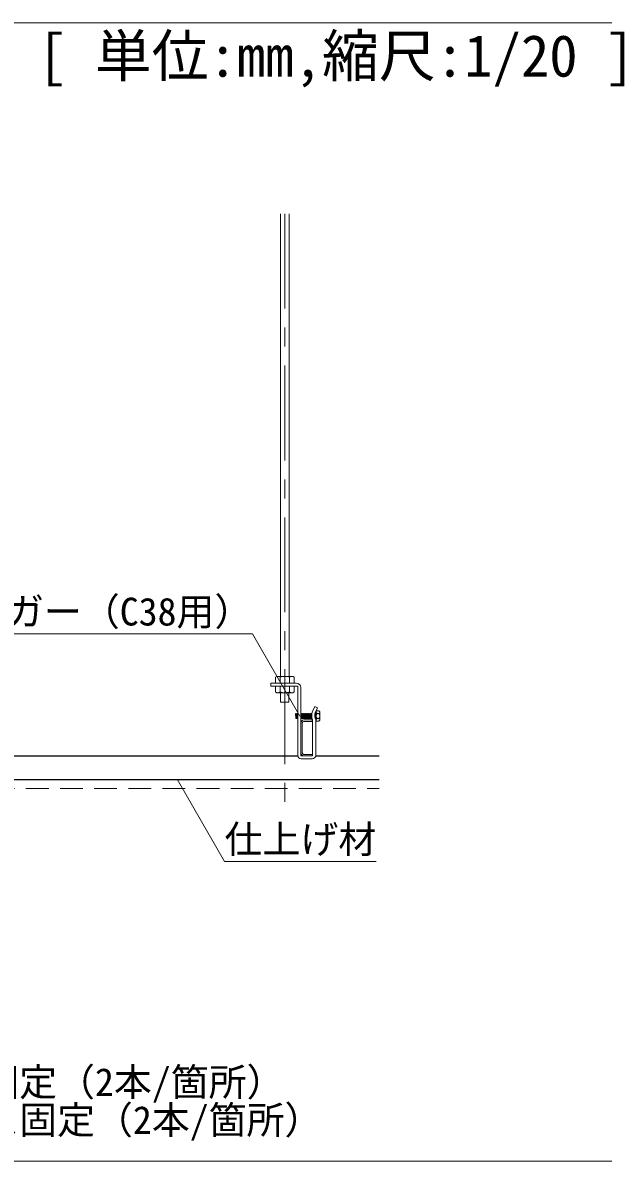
# Model space of a CAD drawing. Units: millimetres on the paper, enlarged 30 times, with parts at other scales. Extents: x -5790 to 5910, y -4184 to 4114.
# Drawn here: x 1068 to 1987, y -1736 to 64 of the extents above; entities that cross this region are included whole.
import ezdxf
from ezdxf.enums import TextEntityAlignment as Align

# ---------------------------------------------------------------- set-up
doc = ezdxf.new("R2010")
doc.units = ezdxf.units.MM
doc.header["$LTSCALE"] = 30
doc.linetypes.add('CHAIN1', pattern=[8, 5, -1, 1, -1])
doc.linetypes.add('DASHED1', pattern=[1.8, 1.2, -0.6])
for name, color, linetype, lineweight in [('3-0_中心線', 4, 'CHAIN1', 9), ('3-1_吊り材', 7, 'Continuous', 18), ('3-2_野縁受け', 3, 'Continuous', 18), ('3-3_野縁', 2, 'Continuous', 25), ('3-6_文字', 7, 'Continuous', 18), ('3-B_ビス', 3, 'Continuous', 18), ('3-C_パネル', 7, 'DASHED1', 18), ('F-2', 3, 'Continuous', 18), ('F-6_文字', 7, 'Continuous', 18)]:
    doc.layers.add(name, color=color, linetype=linetype, lineweight=lineweight)
doc.styles.add('ＭＳ ゴシック', font='')
doc.styles.get('ＭＳ ゴシック').set_extended_font_data('MS Gothic')

msp = doc.modelspace()

# ---------------------------------------------------------------- linework, layer by layer
at = {"layer": '3-0_中心線'}
msp.add_line((1483.2, -238.12), (1483.2, -1191.23), dxfattribs=at)
at = {"layer": '3-1_吊り材'}
for p, q in [((1476.45, -969.54), (1476.45, -238.12)), ((1489.95, -238.12), (1489.95, -969.54)), ((1470.47, -969.54), (1468.5, -970.68)), ((1468.5, -980.04), (1468.5, -970.68)), ((1470.47, -969.54), (1495.93, -969.54)), ((1475.85, -980.04), (1475.85, -970.68)), ((1490.55, -980.04), (1490.55, -970.68)), ((1495.93, -969.54), (1497.9, -970.68)), ((1497.9, -980.04), (1497.9, -970.68)), ((1500.87, -980.04), (1461.19, -980.04)), ((1468.5, -980.04), (1497.9, -980.04)), ((1468.5, -984.84), (1468.5, -994.2)), ((1497.9, -984.84), (1468.5, -984.84)), ((1475.85, -984.84), (1475.85, -994.2)), ((1490.55, -984.84), (1490.55, -994.2)), ((1497.9, -984.84), (1497.9, -994.2)), ((1503.57, -1094.49), (1503.57, -985.59)), ((1508.37, -987.54), (1508.37, -1094.49)), ((1470.47, -995.34), (1468.5, -994.2)), ((1495.93, -995.34), (1470.47, -995.34)), ((1476.12, -1010.41), (1476.12, -995.34)), ((1489.62, -1010.41), (1489.62, -995.34)), ((1495.93, -995.34), (1497.9, -994.2)), ((1476.12, -1010.41), (1489.62, -1010.41)), ((1508.37, -1012.63), (1508.37, -1027.81)), ((1530.49, -1017.32), (1527.02, -1024.95)), ((1530.49, -1017.32), (1534.86, -1019.31)), ((1534.86, -1019.31), (1531.39, -1026.94)), ((1527.12, -1094.49), (1527.12, -1038.24)), ((1531.92, -1094.49), (1531.92, -1038.24)), ((1526.37, -1095.24), (1509.22, -1095.24)), ((1526.37, -1100.04), (1509.12, -1100.04))]:
    msp.add_line(p, q, dxfattribs=at)
msp.add_lwpolyline([(1502.82, -984.84), (1461.19, -984.84), (1461.19, -980.04)], dxfattribs=at)
for centre, radius, start, end in [((1473.31, -979.69), 10.22, 96.34294, 118.04132), ((1471.93, -976.85), 7.32, 57.57118, 88.04459), ((1483.2, -993.86), 24.32, 72.41205, 107.58797), ((1494.48, -976.85), 7.32, 91.95543, 122.42883), ((1493.1, -979.69), 10.22, 61.95869, 83.65707), ((1500.87, -987.54), 7.5, 0, 90), ((1502.82, -985.59), 0.75, 0, 90), ((1473.31, -985.18), 10.22, 241.95869, 263.65707), ((1471.93, -988.02), 7.32, 271.95543, 302.42883), ((1483.2, -971.01), 24.32, 252.41205, 287.58797), ((1494.48, -988.02), 7.32, 237.57118, 268.04459), ((1493.1, -985.18), 10.22, 276.34294, 298.04132), ((1541.37, -1031.49), 15.77, 154.65382, 205.34618), ((1541.37, -1031.49), 10.97, 154.65382, 205.34618), ((1527.12, -1038.24), 4.8, 0, 25.34618), ((1509.12, -1094.49), 5.55, 180, 270), ((1509.12, -1094.49), 0.75, 180, 270), ((1526.37, -1094.49), 5.55, 270, 0), ((1526.37, -1094.49), 0.75, 270, 0)]:
    msp.add_arc(centre, radius, start, end, dxfattribs=at)
at = {"layer": '3-2_野縁受け'}
for p, q in [((1508.37, -1090.44), (1508.37, -1043.04)), ((1510.77, -1090.44), (1510.77, -1043.04)), ((1513.17, -1038.24), (1526.37, -1038.24)), ((1513.17, -1040.64), (1526.37, -1040.64)), ((1526.37, -1040.64), (1526.37, -1038.24)), ((1513.17, -1092.84), (1526.37, -1092.84)), ((1513.17, -1095.24), (1526.37, -1095.24)), ((1526.37, -1095.24), (1526.37, -1092.84))]:
    msp.add_line(p, q, dxfattribs=at)
for centre, radius, start, end in [((1513.17, -1043.04), 4.8, 90, 180), ((1513.17, -1043.04), 2.4, 90, 180), ((1513.17, -1090.44), 4.8, 180, 270), ((1513.17, -1090.44), 2.4, 180, 270)]:
    msp.add_arc(centre, radius, start, end, dxfattribs=at)
at = {"layer": '3-3_野縁'}
for p, q in [((181.87, -1095.24), (1503.58, -1095.24)), ((1531.9, -1095.24), (1632.62, -1095.24)), ((-1410.47, -1132.74), (1632.62, -1132.74))]:
    msp.add_line(p, q, dxfattribs=at)
at = {"layer": '3-6_文字'}
for p, q in [((1432.09, -902.33), (802.09, -902.33)), ((1507.09, -1032.24), (1432.09, -902.33)), ((1312.76, -1132.29), (1387.76, -1262.19)), ((1387.76, -1262.19), (1627.76, -1262.19))]:
    msp.add_line(p, q, dxfattribs=at)
at = {"layer": '3-B_ビス'}
for p, q in [((1532.73, -1023.99), (1536.93, -1023.99)), ((1532.73, -1040.49), (1532.73, -1023.99)), ((1538.43, -1025.64), (1536.93, -1023.99)), ((1538.43, -1038.84), (1538.43, -1025.64)), ((1499.92, -1028.58), (1500.39, -1035.89)), ((1500.86, -1028.58), (1501.32, -1028.58)), ((1500.86, -1028.58), (1501.32, -1035.89)), ((1501.32, -1028.58), (1501.79, -1035.89)), ((1502.26, -1028.58), (1502.73, -1028.58)), ((1502.26, -1028.58), (1502.73, -1035.89)), ((1502.73, -1028.58), (1503.2, -1028.11)), ((1502.73, -1028.58), (1503.2, -1035.89)), ((1503.2, -1028.11), (1503.57, -1028.48)), ((1503.2, -1035.89), (1503.57, -1036.26)), ((1508.37, -1028.57), (1508.82, -1028.11)), ((1508.37, -1028.75), (1508.82, -1035.89)), ((1508.37, -1035.89), (1508.82, -1035.89)), ((1508.82, -1028.11), (1509.29, -1028.58)), ((1509.29, -1028.58), (1509.76, -1035.89)), ((1509.76, -1028.58), (1510.23, -1035.89)), ((1510.7, -1028.58), (1511.17, -1035.89)), ((1511.17, -1028.58), (1511.64, -1035.89)), ((1512.11, -1028.58), (1512.57, -1028.58)), ((1512.11, -1028.58), (1512.57, -1035.89)), ((1512.57, -1028.58), (1513.04, -1028.11)), ((1512.57, -1028.58), (1513.04, -1035.89)), ((1512.57, -1035.89), (1513.04, -1035.89)), ((1513.04, -1028.11), (1513.51, -1028.58)), ((1513.51, -1028.58), (1513.98, -1035.89)), ((1513.98, -1028.58), (1514.45, -1035.89)), ((1514.92, -1028.58), (1515.39, -1035.89)), ((1515.39, -1028.58), (1515.86, -1035.89)), ((1516.32, -1028.58), (1516.79, -1035.89)), ((1516.79, -1028.58), (1517.26, -1035.89)), ((1517.73, -1028.58), (1518.2, -1035.89)), ((1518.2, -1028.58), (1518.67, -1035.89)), ((1519.14, -1028.58), (1519.61, -1035.89)), ((1519.61, -1028.58), (1520.07, -1035.89)), ((1520.54, -1028.58), (1521.01, -1035.89)), ((1521.01, -1028.58), (1521.48, -1035.89)), ((1521.95, -1028.58), (1522.42, -1028.58)), ((1521.95, -1028.58), (1522.42, -1035.89)), ((1522.42, -1028.58), (1522.89, -1028.11)), ((1522.42, -1028.58), (1522.89, -1035.89)), ((1522.42, -1035.89), (1522.89, -1035.89)), ((1522.89, -1028.11), (1523.36, -1028.58)), ((1523.36, -1028.58), (1523.82, -1035.89)), ((1523.82, -1028.58), (1524.29, -1035.89)), ((1524.76, -1028.58), (1525.23, -1028.58)), ((1524.76, -1028.58), (1525.23, -1035.89)), ((1525.23, -1028.58), (1525.7, -1028.11)), ((1525.23, -1028.58), (1525.7, -1035.89)), ((1525.7, -1028.11), (1525.92, -1028.33)), ((1526.17, -1036.36), (1526.32, -1036.21)), ((1530.48, -1030.11), (1530.75, -1034.24)), ((1530.79, -1028.58), (1530.86, -1028.58)), ((1530.86, -1028.58), (1531.32, -1035.89)), ((1531.79, -1028.58), (1532.26, -1035.89)), ((1532.26, -1028.58), (1532.73, -1035.89)), ((1532.26, -1035.89), (1532.73, -1035.89)), ((1532.73, -1028.11), (1532.73, -1036.36)), ((1536.93, -1028.11), (1534.23, -1028.11)), ((1536.95, -1036.36), (1534.23, -1036.36)), ((1538.43, -1038.84), (1536.93, -1040.49))]:
    msp.add_line(p, q, dxfattribs=at)
for points in [[(1499.92, -1028.58), (1500.39, -1028.11), (1500.86, -1028.58)], [(1500.39, -1035.89), (1500.86, -1036.36), (1501.32, -1035.89), (1501.79, -1035.89)], [(1501.32, -1028.58), (1501.79, -1028.11), (1502.26, -1028.58)], [(1501.79, -1035.89), (1502.26, -1036.36), (1502.73, -1035.89), (1503.2, -1035.89)], [(1508.82, -1035.89), (1509.29, -1036.36), (1509.76, -1035.89)], [(1509.29, -1028.58), (1509.76, -1028.58), (1510.23, -1028.11), (1510.7, -1028.58)], [(1509.76, -1035.89), (1510.23, -1035.89), (1510.7, -1036.36), (1511.17, -1035.89)], [(1510.7, -1028.58), (1511.17, -1028.58), (1511.64, -1028.11), (1512.11, -1028.58)], [(1511.17, -1035.89), (1511.64, -1035.89), (1512.11, -1036.36), (1512.57, -1035.89)], [(1513.04, -1035.89), (1513.51, -1036.36), (1513.98, -1035.89)], [(1513.51, -1028.58), (1513.98, -1028.58), (1514.45, -1028.11), (1514.92, -1028.58)], [(1513.98, -1035.89), (1514.45, -1035.89), (1514.92, -1036.36), (1515.39, -1035.89)], [(1514.92, -1028.58), (1515.39, -1028.58), (1515.86, -1028.11), (1516.32, -1028.58)], [(1515.39, -1035.89), (1515.86, -1035.89), (1516.32, -1036.36), (1516.79, -1035.89)], [(1516.32, -1028.58), (1516.79, -1028.58), (1517.26, -1028.11), (1517.73, -1028.58)], [(1516.79, -1035.89), (1517.26, -1035.89), (1517.73, -1036.36), (1518.2, -1035.89)], [(1517.73, -1028.58), (1518.2, -1028.58), (1518.67, -1028.11), (1519.14, -1028.58)], [(1518.2, -1035.89), (1518.67, -1035.89), (1519.14, -1036.36), (1519.61, -1035.89)], [(1519.14, -1028.58), (1519.61, -1028.58), (1520.07, -1028.11), (1520.54, -1028.58)], [(1519.61, -1035.89), (1520.07, -1035.89), (1520.54, -1036.36), (1521.01, -1035.89)], [(1520.54, -1028.58), (1521.01, -1028.58), (1521.48, -1028.11), (1521.95, -1028.58)], [(1521.01, -1035.89), (1521.48, -1035.89), (1521.95, -1036.36), (1522.42, -1035.89)], [(1522.89, -1035.89), (1523.36, -1036.36), (1523.82, -1035.89)], [(1523.36, -1028.58), (1523.82, -1028.58), (1524.29, -1028.11), (1524.76, -1028.58)], [(1523.82, -1035.89), (1524.29, -1035.89), (1524.76, -1036.36), (1525.23, -1035.89)], [(1525.23, -1035.89), (1525.7, -1035.89), (1526.17, -1036.36)], [(1530.86, -1028.58), (1531.32, -1028.11), (1531.79, -1028.58)], [(1531.32, -1035.89), (1531.79, -1036.36), (1532.26, -1035.89)], [(1531.79, -1028.58), (1532.26, -1028.58), (1532.73, -1028.11)], [(1532.73, -1040.49), (1532.77, -1040.49), (1536.93, -1040.49)]]:
    msp.add_lwpolyline(points, dxfattribs=at)
for centre, radius, start, end in [((1535.13, -1025.88), 2.41, 174.33043, 248.10637), ((1534.61, -1025.84), 1.89, 101.53862, 173.91401), ((1532.54, -1028.3), 6.16, 16.78553, 44.45665), ((1535.13, -1038.6), 2.41, 111.89363, 185.66957), ((1539.15, -1032.24), 6.42, 140.03379, 219.96621), ((1534.61, -1038.64), 1.89, 186.08599, 258.46138), ((1536.94, -1026.62), 1.5, 269.70262, 3.66166), ((1532.01, -1032.24), 6.42, 320.03379, 39.96621), ((1536.94, -1037.86), 1.5, 356.33834, 90.29738), ((1532.54, -1036.18), 6.16, 315.54335, 343.21447)]:
    msp.add_arc(centre, radius, start, end, dxfattribs=at)
at = {"layer": '3-C_パネル', "linetype": 'Continuous'}
msp.add_line((-1410.47, -1132.74), (1632.62, -1132.74), dxfattribs=at)
msp.add_line((-1410.47, -1132.74), (1632.62, -1132.74), dxfattribs=at)
at = {"layer": '3-C_パネル'}
msp.add_line((-1410.47, -1146.99), (1632.62, -1146.99), dxfattribs=at)
at = {"layer": 'F-2'}
for p, q in [((-5790.28, 63.86), (2082.69, 63.86)), ((-5790.28, -1736.14), (2082.69, -1736.14))]:
    msp.add_line(p, q, dxfattribs=at)

# ---------------------------------------------------------------- texts
at = {"layer": '3-6_文字', "color": 4, "style": 'ＭＳ ゴシック'}
for s, p in [('：RPハンガー（C38用）', (802.09, -902.33)), ('仕上げ材', (1387.76, -1262.19)), ('※１：斜め部材下部のビス固定（2本/箇所）', (282.69, -1646.14)), ('※２：野縁受け繋ぎ材のビス固定（2本/箇所） ', (282.69, -1706.14))]:
    msp.add_text(s, height=43.99, dxfattribs=at).set_placement(p, align=Align.BOTTOM_LEFT)
at = {"layer": 'F-6_文字', "style": 'ＭＳ ゴシック'}
msp.add_text('[ 単位:mm,縮尺:1/20 ] ', height=65.98, dxfattribs=at).set_placement((1092.69, -41.14), align=Align.BOTTOM_LEFT)

doc.saveas('drawing.dxf')
